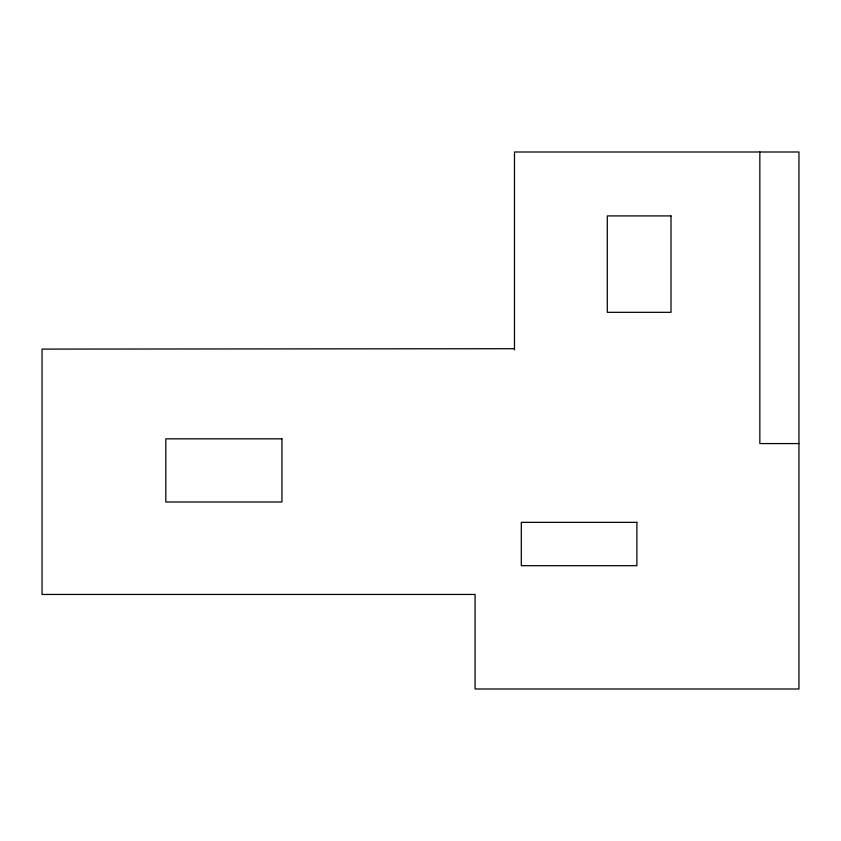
<?xml version="1.0" encoding="UTF-8"?>
<svg xmlns="http://www.w3.org/2000/svg" width="841" height="841" viewBox="0 0 841 841"><rect width="100%" height="100%" fill="white"/><g stroke="black" fill="none" stroke-linecap="round" stroke-linejoin="round"><path stroke-width="1.26" d="M514.482 348.721L42.05 349.099L42.05 594.45L475.091 594.45L475.091 689L798.95 689L798.95 152L514.482 152L514.482 349.845M798.95 443.575L759.843 443.575L759.843 152M671.002 215.916L607.286 215.916L607.286 312.326L671.002 312.326L671.002 215.916M281.956 438.844L165.814 438.844L165.814 501.993L281.956 501.993L281.956 438.844M636.889 522.345L521.304 522.345L521.304 565.699L636.889 565.699L636.889 522.345"/></g></svg>
